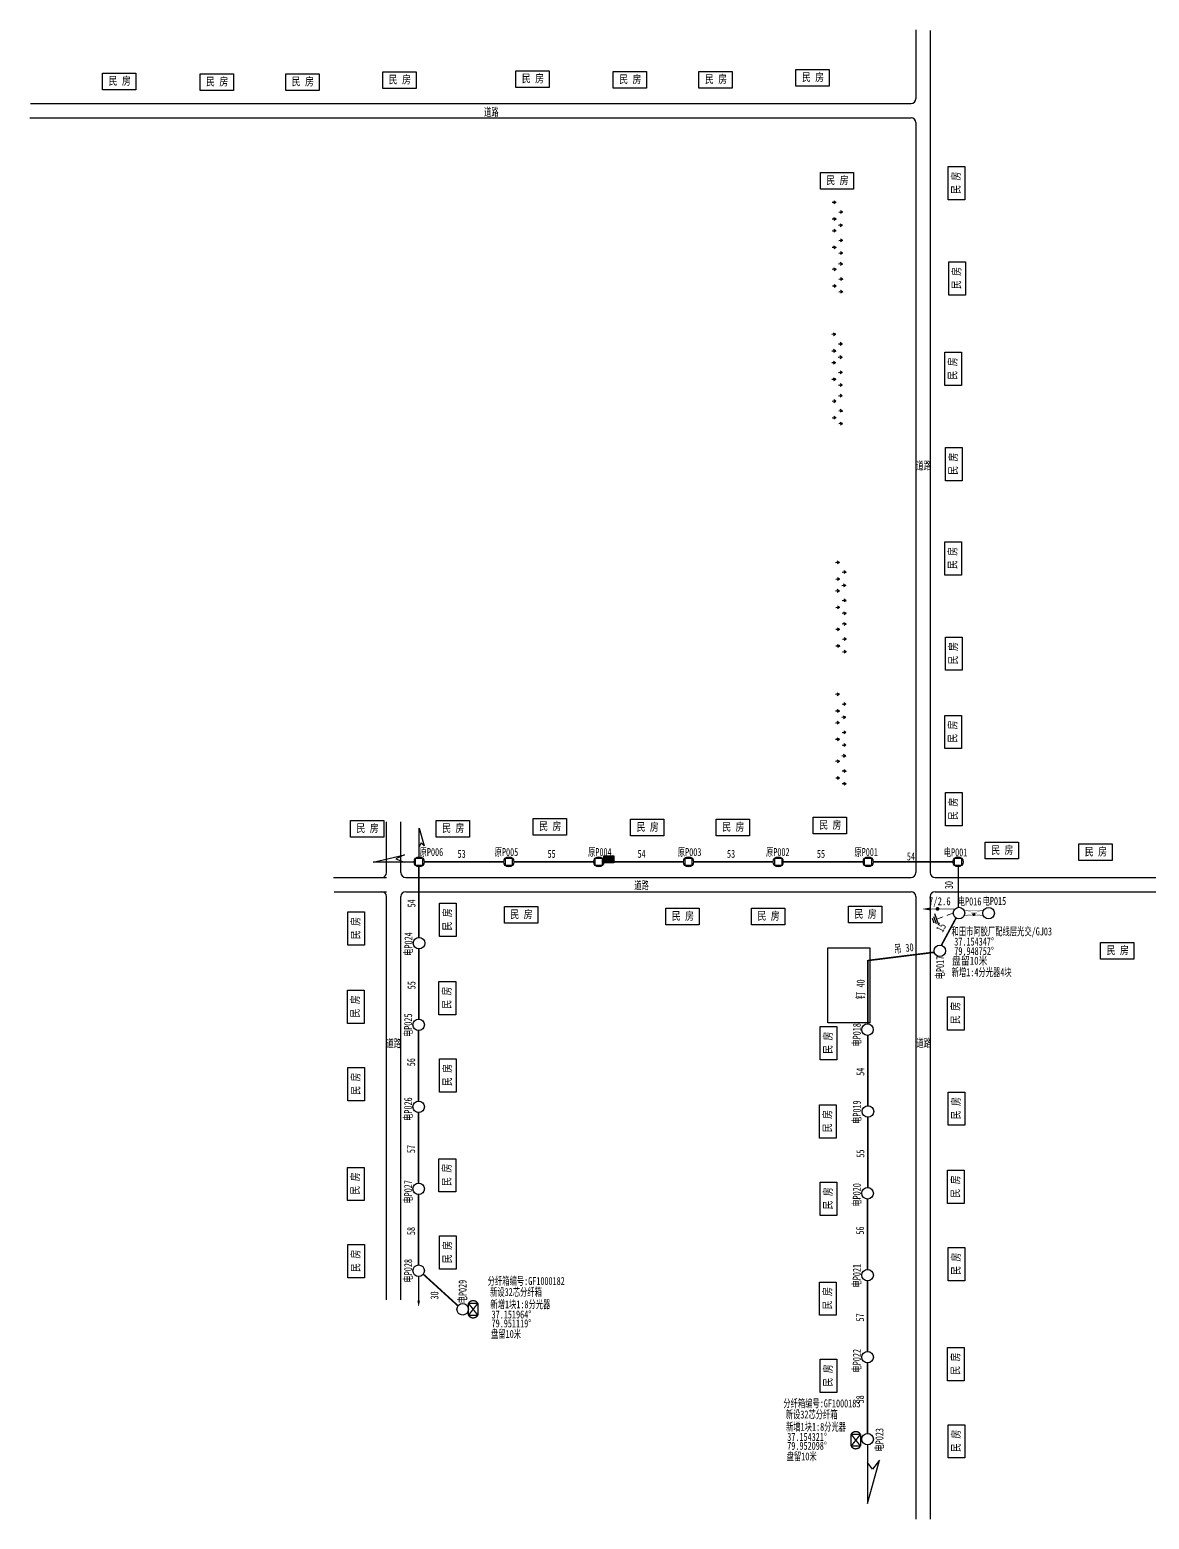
# Model space of a CAD drawing. Header units: millimetres. Extents: x 8503 to 17511, y -15089 to -6869.
# Drawn here: x 8503.2 to 8852.8, y -7464.5 to -6999.1 of the extents above; entities that cross this region are included whole.
import ezdxf
from ezdxf.enums import TextEntityAlignment as Align

# ---------------------------------------------------------------- set-up
doc = ezdxf.new("R2010")
doc.units = ezdxf.units.MM
for name, color, linetype in [('$DXFH', 7, 'Continuous'), ('0_RDCAD', 2, 'Continuous'), ('bz', 6, 'Continuous'), ('XIANCHAO', 230, 'Continuous')]:
    doc.layers.add(name, color=color, linetype=linetype)
doc.styles.add('宋体', font='', dxfattribs={"width": 0.7, "height": 2.5})
doc.styles.add('粗宋', font='', dxfattribs={"width": 0.75})
doc.styles.get('宋体').set_extended_font_data('SimSun')
doc.styles.get('粗宋').set_extended_font_data('SimSun')

# ---------------------------------------------------------------- blocks, each defined once
blk = doc.blocks.new('A$C74F60C3E')
at = {"const_width": 0.4}
for points in [[(1.05, 3), (0.58, 2.63), (0.46, 2.47), (0.36, 2.3), (0.25, 1.98), (0.2, 1.6), (0.21, 1.4), (0.25, 1.21), (0.32, 0.99), (0.41, 0.81), (0.52, 0.65), (0.68, 0.47), (0.75, 0.4), (1.05, 0.2)], [(1, 3), (4.55, 3)], [(1, 0.2), (4.55, 3)], [(4.55, 0.2), (1, 3)], [(1, 3), (1, 0.2)], [(1, 0.2), (4.55, 0.2)], [(4.5, 3), (4.97, 2.63), (5.09, 2.47), (5.19, 2.3), (5.3, 1.98), (5.35, 1.6), (5.34, 1.4), (5.3, 1.21), (5.23, 0.99), (5.13, 0.81), (5.03, 0.65), (4.87, 0.47), (4.8, 0.4), (4.5, 0.2)], [(4.55, 3), (4.55, 0.2)]]:
    blk.add_lwpolyline(points, dxfattribs=at)
blk = doc.blocks.new('2007')
blk.add_lwpolyline([(1.7, 1.48), (-1.7, 1.47), (-1.7, 1.47), (-1.7, -1.46), (1.7, -1.46)], close=True)
blk.add_circle((0, 0), 2.25)
at = {"layer": 'DEFPOINTS'}
blk.add_point((0, 0), dxfattribs=at)
blk = doc.blocks.new('10002')
blk.add_line((0, 0), (7.55, 0))
blk.add_lwpolyline([(7.56, 0, 0.824, 0, 0), (9.46, 0, 0, 0, 0)], format="xyseb")
blk = doc.blocks.new('10001')
at = {"const_width": 0.2}
blk.add_lwpolyline([(0, 0), (8.34, 0)], dxfattribs=at)
blk.add_lwpolyline([(7.91, 0, 0.824, 0, 0), (10.27, 0, 0, 0, 0)], format="xyseb")
blk = doc.blocks.new('11007')
for p, q in [((5.59, -1.9), (5.59, 1.9)), ((6.16, -1.16), (6.16, 1.16)), ((6.78, -0.77), (6.78, 0.77))]:
    blk.add_line(p, q)
at = {"const_width": 0.23}
for points in [[(1.56, 0), (0, 0)], [(5.56, 0), (3.96, 0)]]:
    blk.add_lwpolyline(points, dxfattribs=at)
for points in [[(1.56, 0, 0.398, 0, 0), (2.37, 0, 0, 0, 0)], [(4.05, 0, 0.398, 0, 0), (3.23, 0, 0, 0, 0)]]:
    blk.add_lwpolyline(points, format="xyseb")

msp = doc.modelspace()

# ---------------------------------------------------------------- hatches: boundary and pattern name
at = {"linetype": 'Continuous'}
h = msp.add_hatch(dxfattribs=at)
h.set_pattern_fill('ANSI31', color=256, angle=270, style=0)
h.set_pattern_definition([(315, (10663.4029, -7393.74024), (0.088388348, 0.088388348), [])])
h.paths.add_polyline_path([(8685.54, -7257.19), (8685.54, -7259.34), (8682.43, -7259.34), (8682.43, -7257.19)])
msp.add_hatch(color=256).paths.add_polyline_path([(8786.68, -7273.15, 1), (8786.68, -7274.35, 1)])

# ---------------------------------------------------------------- linework, layer by layer
at = {"layer": '$DXFH', "linetype": 'Continuous'}
for p, q in [((8754.97, -7053), (8753.74, -7053.09)), ((8754.9, -7053), (8754.25, -7052.62)), ((8754.94, -7053.04), (8754.26, -7053.47)), ((8755, -7058.23), (8753.78, -7058.28)), ((8754.97, -7058.19), (8754.29, -7057.81)), ((8754.97, -7058.23), (8754.29, -7058.66)), ((8757.05, -7056.04), (8755.82, -7056.14)), ((8756.89, -7060.17), (8756.24, -7059.79)), ((8756.98, -7056.04), (8756.33, -7055.61)), ((8757.01, -7056.09), (8756.33, -7056.47)), ((8754.97, -7061.87), (8753.74, -7061.96)), ((8754.9, -7061.87), (8754.25, -7061.49)), ((8754.94, -7061.92), (8754.26, -7062.34)), ((8756.95, -7060.17), (8755.73, -7060.26)), ((8756.92, -7060.21), (8756.24, -7060.64)), ((8756.98, -7064.92), (8756.33, -7064.49)), ((8755, -7067.11), (8753.78, -7067.15)), ((8754.97, -7067.06), (8754.29, -7066.68)), ((8754.97, -7067.1), (8754.29, -7067.53)), ((8757.05, -7064.92), (8755.82, -7065.01)), ((8757.05, -7068.87), (8755.82, -7068.96)), ((8757.01, -7064.96), (8756.33, -7065.34)), ((8756.98, -7068.87), (8756.33, -7068.49)), ((8757.02, -7068.91), (8756.33, -7069.34)), ((8754.96, -7073.91), (8754.32, -7073.53)), ((8757.02, -7072.21), (8755.79, -7072.3)), ((8756.95, -7072.21), (8756.3, -7071.83)), ((8756.98, -7072.26), (8756.3, -7072.68)), ((8755.03, -7073.91), (8753.8, -7074.01)), ((8755, -7073.96), (8754.32, -7074.39)), ((8757.11, -7076.96), (8755.88, -7077.05)), ((8757.04, -7076.96), (8756.39, -7076.53)), ((8757.08, -7077.01), (8756.39, -7077.39)), ((8755.07, -7079.15), (8753.84, -7079.2)), ((8755.03, -7079.1), (8754.35, -7078.72)), ((8755.03, -7079.15), (8754.35, -7079.58)), ((8757.11, -7080.91), (8755.88, -7081.01)), ((8757.04, -7080.91), (8756.39, -7080.53)), ((8757.08, -7080.96), (8756.4, -7081.39)), ((8754.89, -7094.21), (8753.67, -7094.31)), ((8754.83, -7094.21), (8754.18, -7093.83)), ((8754.86, -7094.26), (8754.18, -7094.69)), ((8756.91, -7097.26), (8756.26, -7096.83)), ((8754.93, -7099.45), (8753.7, -7099.5)), ((8754.89, -7099.4), (8754.21, -7099.02)), ((8754.89, -7099.45), (8754.21, -7099.88)), ((8756.88, -7101.38), (8755.65, -7101.48)), ((8756.97, -7097.26), (8755.75, -7097.35)), ((8756.81, -7101.38), (8756.16, -7101)), ((8756.85, -7101.43), (8756.16, -7101.86)), ((8756.94, -7097.31), (8756.26, -7097.69)), ((8754.89, -7103.09), (8753.67, -7103.18)), ((8754.83, -7103.09), (8754.18, -7102.71)), ((8754.86, -7103.13), (8754.18, -7103.56)), ((8756.97, -7106.13), (8755.75, -7106.23)), ((8756.91, -7106.13), (8756.26, -7105.7)), ((8756.94, -7106.18), (8756.26, -7106.56)), ((8754.93, -7108.32), (8753.7, -7108.37)), ((8754.89, -7108.28), (8754.21, -7107.9)), ((8754.89, -7108.32), (8754.21, -7108.75)), ((8756.97, -7110.08), (8755.75, -7110.18)), ((8756.91, -7110.09), (8756.26, -7109.7)), ((8756.94, -7110.13), (8756.26, -7110.56)), ((8754.96, -7115.13), (8753.73, -7115.22)), ((8754.89, -7115.13), (8754.24, -7114.75)), ((8754.92, -7115.18), (8754.24, -7115.6)), ((8756.94, -7113.43), (8755.71, -7113.52)), ((8756.87, -7113.43), (8756.22, -7113.05)), ((8756.91, -7113.47), (8756.23, -7113.9)), ((8754.99, -7120.37), (8753.76, -7120.41)), ((8754.96, -7120.32), (8754.27, -7119.94)), ((8754.96, -7120.36), (8754.27, -7120.79)), ((8757.04, -7118.17), (8755.81, -7118.27)), ((8756.97, -7118.18), (8756.32, -7117.75)), ((8757, -7118.22), (8756.32, -7118.6)), ((8757.04, -7122.13), (8755.81, -7122.22)), ((8756.97, -7122.13), (8756.32, -7121.75)), ((8757, -7122.17), (8756.32, -7122.6)), ((8756.08, -7165.5), (8754.86, -7165.6)), ((8756.02, -7165.51), (8755.37, -7165.12)), ((8756.05, -7165.55), (8755.37, -7165.98)), ((8756.12, -7170.74), (8754.89, -7170.79)), ((8756.08, -7170.69), (8755.4, -7170.31)), ((8756.08, -7170.74), (8755.4, -7171.17)), ((8758.16, -7168.55), (8756.93, -7168.65)), ((8758.09, -7168.55), (8757.45, -7168.12)), ((8758.13, -7168.6), (8757.45, -7168.98)), ((8756.08, -7174.38), (8754.86, -7174.47)), ((8756.02, -7174.38), (8755.37, -7174)), ((8756.05, -7174.42), (8755.37, -7174.85)), ((8758.07, -7172.67), (8756.84, -7172.77)), ((8758, -7172.68), (8757.35, -7172.29)), ((8758.03, -7172.72), (8757.35, -7173.15)), ((8756.12, -7179.61), (8754.89, -7179.66)), ((8756.08, -7179.57), (8755.4, -7179.19)), ((8756.08, -7179.61), (8755.4, -7180.04)), ((8758.16, -7177.42), (8756.93, -7177.52)), ((8758.09, -7177.42), (8757.45, -7177)), ((8758.13, -7177.47), (8757.45, -7177.85)), ((8758.13, -7184.72), (8756.9, -7184.81)), ((8758.16, -7181.38), (8756.93, -7181.47)), ((8758.06, -7184.72), (8757.41, -7184.34)), ((8758.1, -7184.76), (8757.41, -7185.19)), ((8758.09, -7181.38), (8757.45, -7181)), ((8758.13, -7181.42), (8757.45, -7181.85)), ((8756.14, -7186.42), (8754.92, -7186.51)), ((8756.08, -7186.42), (8755.43, -7186.04)), ((8756.11, -7186.47), (8755.43, -7186.89)), ((8758.22, -7189.47), (8757, -7189.56)), ((8758.16, -7189.47), (8757.51, -7189.04)), ((8758.19, -7189.51), (8757.51, -7189.89)), ((8756.18, -7191.66), (8754.95, -7191.7)), ((8756.14, -7191.61), (8755.46, -7191.23)), ((8756.14, -7191.66), (8755.46, -7192.08)), ((8758.22, -7193.42), (8757, -7193.51)), ((8758.16, -7193.42), (8757.51, -7193.04)), ((8758.19, -7193.46), (8757.51, -7193.89)), ((8756.01, -7206.72), (8754.78, -7206.82)), ((8755.94, -7206.72), (8755.29, -7206.34)), ((8755.97, -7206.77), (8755.29, -7207.2)), ((8756.04, -7211.96), (8754.81, -7212.01)), ((8756.01, -7211.91), (8755.32, -7211.53)), ((8756.01, -7211.96), (8755.33, -7212.39)), ((8758.09, -7209.77), (8756.86, -7209.86)), ((8758.02, -7209.77), (8757.37, -7209.34)), ((8758.05, -7209.82), (8757.37, -7210.2)), ((8756.01, -7215.59), (8754.78, -7215.69)), ((8755.94, -7215.6), (8755.29, -7215.21)), ((8755.97, -7215.64), (8755.29, -7216.07)), ((8757.99, -7213.89), (8756.76, -7213.99)), ((8757.92, -7213.89), (8757.28, -7213.51)), ((8757.96, -7213.94), (8757.28, -7214.37)), ((8756.04, -7220.83), (8754.81, -7220.88)), ((8756.01, -7220.78), (8755.32, -7220.4)), ((8756.01, -7220.83), (8755.33, -7221.26)), ((8758.09, -7218.64), (8756.86, -7218.74)), ((8758.09, -7222.59), (8756.86, -7222.69)), ((8758.02, -7218.64), (8757.37, -7218.21)), ((8758.05, -7218.69), (8757.37, -7219.07)), ((8758.02, -7222.59), (8757.37, -7222.21)), ((8758.05, -7222.64), (8757.37, -7223.07)), ((8756, -7227.64), (8755.35, -7227.26)), ((8758.05, -7225.93), (8756.83, -7226.03)), ((8757.99, -7225.94), (8757.34, -7225.55)), ((8758.02, -7225.98), (8757.34, -7226.41)), ((8756.07, -7227.64), (8754.84, -7227.73)), ((8756.04, -7227.68), (8755.35, -7228.11)), ((8758.15, -7230.68), (8756.92, -7230.78)), ((8758.08, -7230.68), (8757.43, -7230.26)), ((8758.11, -7230.73), (8757.43, -7231.11)), ((8756.1, -7232.87), (8754.87, -7232.92)), ((8756.07, -7232.83), (8755.39, -7232.45)), ((8756.07, -7232.87), (8755.39, -7233.3)), ((8758.15, -7234.64), (8756.92, -7234.73)), ((8758.08, -7234.64), (8757.43, -7234.26)), ((8758.11, -7234.68), (8757.43, -7235.11))]:
    msp.add_line(p, q, dxfattribs=at)
at = {"color": 4}
for p, q in [((8779.92, -6999.08), (8779.92, -7020.61)), ((8784.39, -6999.33), (8784.39, -7262.42)), ((8503.38, -7022.11), (8778.42, -7022.11)), ((8503.19, -7026.57), (8778.42, -7026.57)), ((8779.92, -7028.07), (8779.92, -7262.42)), ((8614.63, -7262.42), (8614.63, -7246.55)), ((8619.09, -7262.42), (8619.09, -7246.55)), ((8598.01, -7263.92), (8613.13, -7263.92)), ((8612.19, -7263.92), (8614.63, -7263.92)), ((8620.59, -7263.92), (8778.42, -7263.92)), ((8785.89, -7263.92), (8968.3, -7263.92)), ((8598.26, -7268.39), (8613.13, -7268.39)), ((8612.44, -7268.39), (8614.63, -7268.39)), ((8620.59, -7268.39), (8778.42, -7268.39)), ((8785.89, -7268.39), (8968.3, -7268.39)), ((8614.63, -7395.93), (8614.63, -7269.89)), ((8619.09, -7395.93), (8619.09, -7269.89)), ((8779.92, -7269.89), (8779.92, -7464.46)), ((8784.39, -7269.89), (8784.39, -7464.46))]:
    msp.add_line(p, q, dxfattribs=at)
at = {"color": 3}
for p, q in [((8624.77, -7257.5), (8624.77, -7248.52)), ((8624.77, -7248.52), (8626.34, -7254.07)), ((8625.37, -7253.14), (8624.77, -7254.4)), ((8626.34, -7254.07), (8625.37, -7253.14)), ((8610.41, -7259.16), (8620.18, -7256.84)), ((8623.23, -7259.16), (8610.41, -7259.16)), ((8620.18, -7256.84), (8617.52, -7258.14)), ((8617.52, -7258.14), (8620.07, -7259.14)), ((8764.8, -7441.26), (8764.8, -7459.56)), ((8764.8, -7459.56), (8768.53, -7446.02)), ((8768.53, -7446.02), (8766.33, -7448.86)), ((8766.33, -7448.86), (8764.8, -7446.78))]:
    msp.add_line(p, q, dxfattribs=at)
at = {"color": 0}
for points in [[(8525.94, -7012.6), (8536.33, -7012.6), (8536.33, -7017.82), (8525.94, -7017.82)], [(8556.37, -7012.84), (8566.76, -7012.84), (8566.76, -7018.06), (8556.37, -7018.06)], [(8583.13, -7012.82), (8593.52, -7012.82), (8593.52, -7018.03), (8583.13, -7018.03)], [(8613.42, -7012.2), (8623.81, -7012.2), (8623.81, -7017.42), (8613.42, -7017.42)], [(8654.98, -7011.86), (8665.37, -7011.86), (8665.37, -7017.07), (8654.98, -7017.07)], [(8685.41, -7012.1), (8695.8, -7012.1), (8695.8, -7017.31), (8685.41, -7017.31)], [(8712.16, -7012.07), (8722.56, -7012.07), (8722.56, -7017.28), (8712.16, -7017.28)], [(8742.45, -7011.45), (8752.85, -7011.45), (8752.85, -7016.67), (8742.45, -7016.67)], [(8750.08, -7043.67), (8760.48, -7043.67), (8760.48, -7048.88), (8750.08, -7048.88)], [(8789.99, -7052.22), (8789.99, -7041.83), (8795.21, -7041.83), (8795.21, -7052.22)], [(8790.16, -7081.99), (8790.16, -7071.59), (8795.38, -7071.59), (8795.38, -7081.99)], [(8788.97, -7110.24), (8788.97, -7099.85), (8794.19, -7099.85), (8794.19, -7110.24)], [(8789.15, -7140), (8789.15, -7129.61), (8794.36, -7129.61), (8794.36, -7140)], [(8788.97, -7169.45), (8788.97, -7159.06), (8794.19, -7159.06), (8794.19, -7169.45)], [(8789.15, -7199.22), (8789.15, -7188.82), (8794.36, -7188.82), (8794.36, -7199.22)], [(8788.97, -7223.69), (8788.97, -7213.3), (8794.19, -7213.3), (8794.19, -7223.69)], [(8789.15, -7247.84), (8789.15, -7237.44), (8794.36, -7237.44), (8794.36, -7247.84)], [(8660.38, -7245.48), (8670.78, -7245.48), (8670.78, -7250.7), (8660.38, -7250.7)], [(8690.81, -7245.72), (8701.2, -7245.72), (8701.2, -7250.94), (8690.81, -7250.94)], [(8717.57, -7245.69), (8727.96, -7245.69), (8727.96, -7250.91), (8717.57, -7250.91)], [(8747.86, -7245.08), (8758.25, -7245.08), (8758.25, -7250.3), (8747.86, -7250.3)], [(8603.34, -7246.12), (8613.73, -7246.12), (8613.73, -7251.34), (8603.34, -7251.34)], [(8630.09, -7246.1), (8640.49, -7246.1), (8640.49, -7251.31), (8630.09, -7251.31)], [(8801.59, -7252.93), (8811.98, -7252.93), (8811.98, -7258.15), (8801.59, -7258.15)], [(8830.8, -7253.46), (8841.19, -7253.46), (8841.19, -7258.67), (8830.8, -7258.67)], [(8631.14, -7282.38), (8631.14, -7271.99), (8636.36, -7271.99), (8636.36, -7282.38)], [(8651.41, -7273.02), (8661.8, -7273.02), (8661.8, -7278.24), (8651.41, -7278.24)], [(8701.81, -7273.54), (8712.21, -7273.54), (8712.21, -7278.76), (8701.81, -7278.76)], [(8728.57, -7273.51), (8738.97, -7273.51), (8738.97, -7278.73), (8728.57, -7278.73)], [(8758.86, -7272.9), (8769.26, -7272.9), (8769.26, -7278.12), (8758.86, -7278.12)], [(8602.53, -7285.11), (8602.53, -7274.71), (8607.75, -7274.71), (8607.75, -7285.11)], [(8752.4, -7285.92), (8765.54, -7285.92), (8765.54, -7309.38), (8752.4, -7309.38)], [(8837.61, -7284.27), (8848, -7284.27), (8848, -7289.49), (8837.61, -7289.49)], [(8630.97, -7306.86), (8630.97, -7296.47), (8636.19, -7296.47), (8636.19, -7306.86)], [(8602.36, -7309.58), (8602.36, -7299.19), (8607.58, -7299.19), (8607.58, -7309.58)], [(8789.83, -7311.61), (8789.83, -7301.21), (8795.04, -7301.21), (8795.04, -7311.61)], [(8750.02, -7320.93), (8750.02, -7310.54), (8755.24, -7310.54), (8755.24, -7320.93)], [(8602.53, -7333.72), (8602.53, -7323.33), (8607.75, -7323.33), (8607.75, -7333.72)], [(8631.14, -7331), (8631.14, -7320.61), (8636.36, -7320.61), (8636.36, -7331)], [(8790, -7341.37), (8790, -7330.98), (8795.22, -7330.98), (8795.22, -7341.37)], [(8749.85, -7345.41), (8749.85, -7335.01), (8755.07, -7335.01), (8755.07, -7345.41)], [(8630.97, -7362.2), (8630.97, -7351.81), (8636.19, -7351.81), (8636.19, -7362.2)], [(8602.36, -7364.92), (8602.36, -7354.53), (8607.58, -7354.53), (8607.58, -7364.92)], [(8789.83, -7365.85), (8789.83, -7355.45), (8795.04, -7355.45), (8795.04, -7365.85)], [(8750.02, -7369.55), (8750.02, -7359.16), (8755.24, -7359.16), (8755.24, -7369.55)], [(8631.14, -7386.34), (8631.14, -7375.95), (8636.36, -7375.95), (8636.36, -7386.34)], [(8602.53, -7389.06), (8602.53, -7378.67), (8607.75, -7378.67), (8607.75, -7389.06)], [(8790, -7389.99), (8790, -7379.59), (8795.22, -7379.59), (8795.22, -7389.99)], [(8749.85, -7400.75), (8749.85, -7390.35), (8755.07, -7390.35), (8755.07, -7400.75)], [(8789.83, -7421.19), (8789.83, -7410.79), (8795.04, -7410.79), (8795.04, -7421.19)], [(8750.02, -7424.89), (8750.02, -7414.5), (8755.24, -7414.5), (8755.24, -7424.89)], [(8790, -7445.33), (8790, -7434.93), (8795.22, -7434.93), (8795.22, -7445.33)]]:
    msp.add_lwpolyline(points, close=True, dxfattribs=at)
at = {"color": 3, "const_width": 0.5}
for points in [[(8626.25, -7259.06), (8651.25, -7259.06)], [(8654.33, -7259.06), (8679.33, -7259.06)], [(8682.42, -7259.06), (8707.42, -7259.06)], [(8710.39, -7259.06), (8735.39, -7259.06)], [(8738.47, -7259.06), (8763.47, -7259.06)], [(8766.56, -7259.06), (8791.56, -7259.06)], [(8624.71, -7282.63), (8624.71, -7260.63)], [(8793.17, -7273.35), (8793.17, -7260.65)], [(8792.46, -7276.62), (8787.88, -7285.13)], [(8624.71, -7308.21), (8624.71, -7286.21)], [(8785.64, -7287.32), (8764.94, -7289.89)], [(8764.92, -7289.7), (8764.92, -7309.7)], [(8624.59, -7333.81), (8624.59, -7311.81)], [(8764.91, -7335.24), (8764.91, -7313.24)], [(8624.59, -7359.39), (8624.59, -7337.39)], [(8764.91, -7360.82), (8764.91, -7338.82)], [(8624.59, -7384.99), (8624.59, -7362.99)], [(8764.79, -7386.42), (8764.79, -7364.42)], [(8626.07, -7387.9), (8636.96, -7397.83)], [(8764.79, -7411.99), (8764.79, -7389.99)], [(8764.79, -7437.6), (8764.79, -7415.6)]]:
    msp.add_lwpolyline(points, dxfattribs=at)
at = {"linetype": 'Continuous'}
msp.add_lwpolyline([(8685.54, -7257.19), (8685.54, -7259.34), (8682.43, -7259.34), (8682.43, -7257.19)], close=True, dxfattribs=at)
at = {"color": 6, "lineweight": 30, "const_width": 0.0675}
msp.add_lwpolyline([(8795.21, -7274.14), (8795.21, -7275.94), (8800.84, -7275.94), (8800.84, -7274.14)], close=True, dxfattribs=at)
for points in [[(8800.84, -7275.94), (8795.21, -7274.14)], [(8795.21, -7275.94), (8800.84, -7274.14)]]:
    msp.add_lwpolyline(points, dxfattribs=at)
msp.add_circle((8798.02, -7275.48), 0.276)
at = {"color": 4}
for centre, start, end in [((8778.42, -7020.61), 270, 0), ((8778.42, -7028.07), 0, 90), ((8613.13, -7262.42), 270, 0), ((8620.59, -7262.42), 180, 270), ((8778.42, -7262.42), 270, 0), ((8785.89, -7262.42), 180, 270), ((8613.13, -7269.89), 0, 90), ((8620.59, -7269.89), 90, 180), ((8778.42, -7269.89), 0, 90), ((8785.89, -7269.89), 90, 180)]:
    msp.add_arc(centre, 1.5, start, end, dxfattribs=at)
at = {"layer": 'XIANCHAO', "color": 2}
for centre in [(8793.38, -7275.07), (8802.63, -7275.12), (8624.75, -7284.46), (8787.38, -7286.86), (8624.63, -7310.01), (8764.81, -7311.49), (8624.63, -7335.59), (8764.95, -7337.07), (8624.63, -7361.22), (8764.83, -7362.62), (8624.63, -7386.82), (8764.83, -7388.19), (8638.38, -7398.87), (8764.83, -7413.82), (8764.83, -7439.43)]:
    msp.add_circle(centre, 1.8, dxfattribs=at)

# ---------------------------------------------------------------- block references
at = {"color": 7, "xscale": 1.05000000000291, "yscale": 1.049999999988358, "zscale": 1.049999999999997, "rotation": 270}
for p in [(8639.97, -7395.96, -0.01), (8759.48, -7436.86, -0.01)]:
    msp.add_blockref('A$C74F60C3E', p, dxfattribs=at)
at = {"layer": '0_RDCAD', "color": 2, "xscale": 0.7000000000007276, "yscale": 0.7000000000007276, "zscale": 0.7000000000007276}
for p in [(8624.77, -7259.07), (8652.79, -7259.07), (8680.86, -7259.07), (8708.91, -7259.07), (8736.93, -7259.07), (8765, -7259.07), (8793.08, -7259.07)]:
    msp.add_blockref('2007', p, dxfattribs=at)
at = {"layer": 'bz', "linetype": 'Continuous'}
for name, p, rotation in [('10001', (8792.1, -7273.8), 180), ('11007', (8791.58, -7275.07), 200.2341347337769), ('10002', (8624.63, -7388.62), 270)]:
    msp.add_blockref(name, p, dxfattribs=dict(at, rotation=rotation))

# ---------------------------------------------------------------- texts
at = {"color": 0, "linetype": 'Continuous', "style": '宋体', "width": 0.8}
for p in [(8618.75, -7014.63), (8660.32, -7014.28), (8690.74, -7014.52), (8717.5, -7014.49), (8747.79, -7013.88), (8531.28, -7015.03), (8561.7, -7015.27), (8588.46, -7015.24), (8755.42, -7046.09), (8753.2, -7247.51), (8608.67, -7248.55), (8635.43, -7248.52), (8665.72, -7247.91), (8696.15, -7248.15), (8722.91, -7248.12), (8806.93, -7255.36), (8836.14, -7255.88), (8656.74, -7275.45), (8764.2, -7275.33), (8707.15, -7275.97), (8733.91, -7275.94), (8842.95, -7286.7)]:
    msp.add_text('民 房', height=2.5, dxfattribs=at).set_placement(p, align=Align.MIDDLE_CENTER)
at = {"style": '粗宋', "width": 0.65}
for s, p in [('道路', (8647.33, -7024.76)), ('道路', (8782.3, -7135.26)), ('原P006', (8628.61, -7256)), ('53', (8638.06, -7256.55)), ('原P005', (8652.04, -7256)), ('55', (8666.14, -7256.55)), ('原P004', (8681.22, -7256)), ('54', (8694.24, -7256.55)), ('原P003', (8709.26, -7256)), ('53', (8722.2, -7256.55)), ('原P002', (8736.78, -7256)), ('55', (8750.28, -7256.55)), ('原P001', (8764.4, -7256)), ('电P001', (8792.31, -7256.09)), ('54', (8778.38, -7257.36)), ('道路', (8694.24, -7266.41)), ('电P016', (8796.69, -7271.41)), ('电P015', (8804.43, -7271.27)), ('道路', (8616.82, -7315.8)), ('道路', (8782.35, -7315.67))]:
    msp.add_text(s, height=2.5, dxfattribs=at).set_placement(p, align=Align.MIDDLE_CENTER)
at = {"color": 0, "linetype": 'Continuous', "style": '宋体', "width": 0.8}
for p in [(8792.42, -7046.88), (8792.59, -7076.65), (8791.4, -7104.9), (8791.57, -7134.67), (8791.4, -7164.12), (8791.57, -7193.88), (8791.4, -7218.36), (8791.57, -7242.5), (8633.57, -7277.05), (8604.96, -7279.77), (8604.79, -7304.24), (8633.4, -7301.52), (8792.26, -7306.27), (8752.45, -7315.59), (8633.57, -7325.66), (8604.96, -7328.39), (8792.43, -7336.03), (8752.28, -7340.07), (8604.79, -7359.58), (8633.4, -7356.86), (8792.26, -7360.51), (8752.45, -7364.21), (8604.96, -7383.73), (8633.57, -7381), (8792.43, -7384.65), (8752.28, -7395.41), (8792.26, -7415.85), (8752.45, -7419.55), (8792.43, -7439.99)]:
    msp.add_text('民 房', height=2.5, rotation=90, dxfattribs=at).set_placement(p, align=Align.MIDDLE_CENTER)
at = {"style": '粗宋', "width": 0.65}
for s, rotation, p in [('30', 90, (8790.23, -7266.32)), ('54', 90, (8622.38, -7272.05)), ('15', 61.0348, (8787.79, -7279.57)), ('电P024', 90, (8621.43, -7284.74)), ('吊', 6.0979, (8774.27, -7286.23)), ('30', 6.0979, (8777.93, -7285.81)), ('电P017', 90, (8787.48, -7292.09)), ('55', 90, (8622.38, -7297.62)), ('40', 90, (8762.65, -7297.05)), ('钉', 90, (8762.65, -7300.83)), ('电P025', 90, (8621.33, -7310.13)), ('电P018', 90, (8761.46, -7313.14)), ('56', 90, (8622.28, -7321.66)), ('54', 90, (8762.58, -7324.65)), ('电P026', 90, (8621.33, -7336.33)), ('电P019', 90, (8761.46, -7337.28)), ('57', 90, (8622.26, -7348.8)), ('55', 90, (8762.58, -7350.23)), ('电P027', 90, (8621.33, -7362.19)), ('电P020', 90, (8761.46, -7363.14)), ('58', 90, (8622.26, -7374.41)), ('56', 90, (8762.48, -7374.26)), ('电P028', 90, (8621.33, -7386.84)), ('电P021', 90, (8761.46, -7388.37)), ('电P029', 90, (8638.34, -7393.34)), ('30', 90, (8629.55, -7394.54)), ('57', 90, (8762.46, -7401.41)), ('电P022', 90, (8761.46, -7414.95)), ('58', 90, (8762.46, -7427.01)), ('电P023', 90, (8768.53, -7439.65))]:
    msp.add_text(s, height=2.5, rotation=rotation, dxfattribs=at).set_placement(p, align=Align.MIDDLE_CENTER)
at = {"color": 0, "linetype": 'Continuous', "style": '宋体', "width": 0.8}
msp.add_text('7/2.6', height=2.5, dxfattribs=at).set_placement((8783.98, -7272.61))
at = {"style": '粗宋', "width": 0.65}
for s, p in [('和田市阿胶厂配线层光交/GJ03', (8791.05, -7282.05)), ('新增1:4分光器4块', (8791.09, -7294.8, 0.01)), ('新设32芯分纤箱', (8646.94, -7394.72, 0)), ('新增1块1:8分光器', (8647.04, -7398.56, 0)), ('新设32芯分纤箱', (8739.27, -7432.98, -0.01)), ('新增1块1:8分光器', (8739.37, -7436.82, -0.01))]:
    msp.add_text(s, height=2.5, dxfattribs=at).set_placement(p)
at = {"color": 6, "style": '粗宋', "width": 0.65}
for s, p in [(' 37.154347°', (8797.46, -7283.98)), (' 79.948752°', (8797.46, -7286.92)), (' 37.151964°', (8652.97, -7400.48)), (' 79.951119°', (8652.96, -7403.26)), (' 37.154321°', (8745.3, -7438.74, -0.02)), (' 79.952098°', (8745.29, -7441.52, -0.02))]:
    msp.add_text(s, height=2.5, dxfattribs=at).set_placement(p, align=Align.MIDDLE_CENTER)
at = {"color": 1, "linetype": 'Continuous', "lineweight": -3, "style": '宋体', "width": 0.8}
msp.add_text('盘留10米', height=2.5, dxfattribs=at).set_placement((8791.17, -7291.2))
at = {"color": 3, "style": '粗宋', "width": 0.65}
for s, p in [('分纤箱编号:GF1000182', (8658.23, -7390.03, 0.01)), ('分纤箱编号:GF1000183', (8750.56, -7428.27, 0.01))]:
    msp.add_text(s, height=2.5, dxfattribs=at).set_placement(p, align=Align.MIDDLE_CENTER)
at = {"color": 1, "style": '粗宋', "width": 0.65}
for p in [(8647.24, -7407.83), (8739.56, -7446.09, -0.02)]:
    msp.add_text('盘留10米', height=2.5, dxfattribs=at).set_placement(p)

doc.saveas('drawing.dxf')
